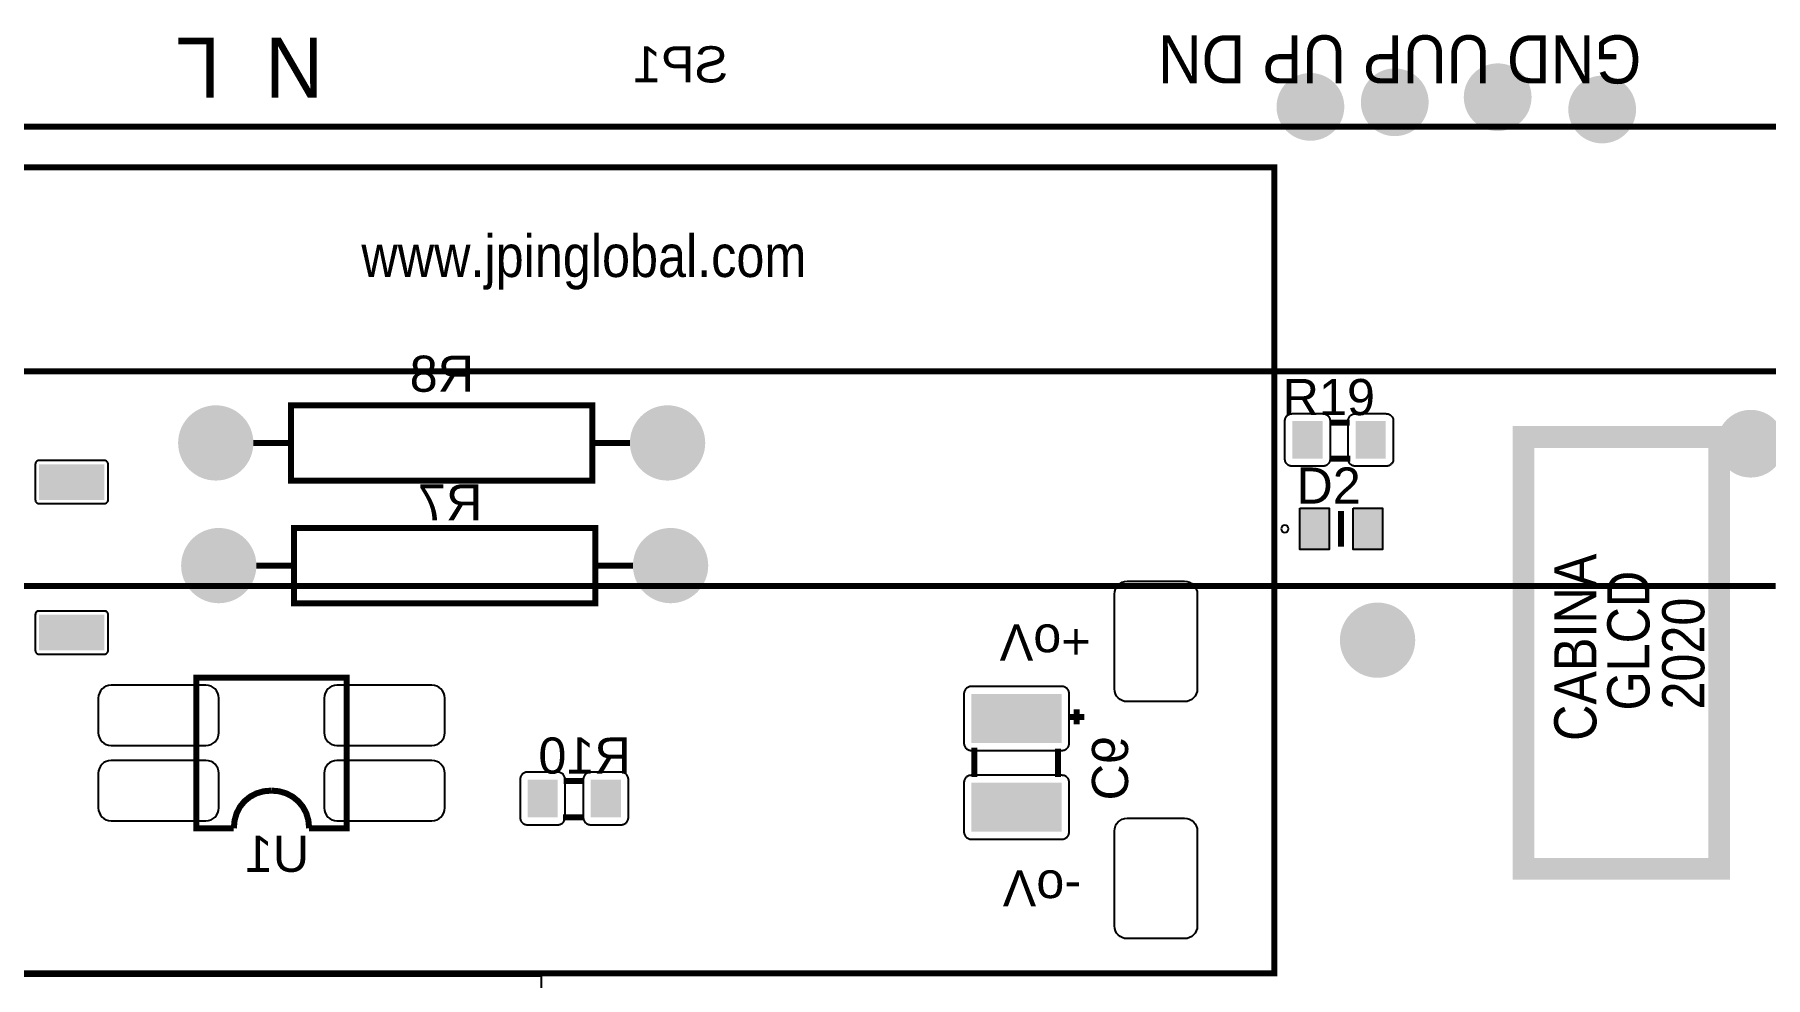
# Model space of a CAD drawing. Header units: inches. Extents: x 15 to 148, y 10 to 111.
# Drawn here: x 136.76 to 141.93, y 101.32 to 104.14 of the extents above; entities that cross this region are included whole.
import ezdxf

# ---------------------------------------------------------------- set-up
doc = ezdxf.new("R2010")
doc.units = ezdxf.units.IN
doc.header["$MEASUREMENT"] = 0
doc.layers.add('BLK_12AWG', color=7, linetype='Continuous')

# ---------------------------------------------------------------- blocks, each defined once
blk = doc.blocks.new('RPAD')
blk.add_trace([(-0.5, -0.5), (-0.5, 0.5), (0.5, -0.5), (0.5, 0.5)])
blk = doc.blocks.new('EPAD')
at = {"const_width": 0.5}
blk.add_lwpolyline([(-0.25, 0, 1), (0.25, 0, 1)], format="xyb", close=True, dxfattribs=at)
blk = doc.blocks.new('CIELEC-CFLH-V0016')
for points, const_width in [([(122.2417, 103.7368), (118.5803, 103.7368)], 0.008), ([(122.2417, 103.7368), (118.5803, 103.7368)], 0.008), ([(122.2417, 103.7368), (118.5803, 103.7368)], 0.008), ([(119.7184, 102.612), (121.7814, 102.612), (121.7814, 103.6829), (119.7184, 103.6829), (119.7184, 102.612)], 0.008), ([(119.7184, 102.612), (121.7814, 102.612), (121.7814, 103.6829), (119.7184, 103.6829), (119.7184, 102.612)], 0.008), ([(119.7184, 102.612), (121.7814, 102.612), (121.7814, 103.6829), (119.7184, 103.6829), (119.7184, 102.612)], 0.008), ([(118.6984, 103.412), (122.1236, 103.412)], 0.008), ([(118.6984, 103.412), (122.1236, 103.412)], 0.008), ([(118.6984, 103.412), (122.1236, 103.412)], 0.008), ([(120.6244, 103.2667), (121.0244, 103.2667), (121.0244, 103.3667), (120.6244, 103.3667), (120.6244, 103.2667)], 0.008), ([(120.6244, 103.2667), (121.0244, 103.2667), (121.0244, 103.3667), (120.6244, 103.3667), (120.6244, 103.2667)], 0.008), ([(120.6244, 103.2667), (121.0244, 103.2667), (121.0244, 103.3667), (120.6244, 103.3667), (120.6244, 103.2667)], 0.008), ([(119.6456, 103.3437), (119.6186, 103.3437)], 0.008), ([(119.6456, 103.3437), (119.6186, 103.3437)], 0.008), ([(119.6456, 103.3437), (119.6186, 103.3437)], 0.008), ([(119.1279, 102.7508), (119.3877, 102.7508), (119.3877, 103.3246), (119.1279, 103.3246), (119.1279, 102.7508)], 0.029), ([(119.1279, 102.7508), (119.3877, 102.7508), (119.3877, 103.3246), (119.1279, 103.3246), (119.1279, 102.7508)], 0.029), ([(119.1279, 102.7508), (119.3877, 102.7508), (119.3877, 103.3246), (119.1279, 103.3246), (119.1279, 102.7508)], 0.029), ([(120.6244, 103.3167), (120.5744, 103.3167)], 0.008), ([(120.6244, 103.3167), (120.5744, 103.3167)], 0.008), ([(120.6244, 103.3167), (120.5744, 103.3167)], 0.008), ([(121.0744, 103.3167), (121.0244, 103.3167)], 0.008), ([(121.0744, 103.3167), (121.0244, 103.3167)], 0.008), ([(121.0744, 103.3167), (121.0244, 103.3167)], 0.008), ([(119.6456, 103.2957), (119.6176, 103.2957)], 0.008), ([(119.6456, 103.2957), (119.6176, 103.2957)], 0.008), ([(119.6456, 103.2957), (119.6176, 103.2957)], 0.008), ([(119.6299, 103.2262), (119.6299, 103.1789)], 0.00787), ([(119.6299, 103.2262), (119.6299, 103.1789)], 0.00787), ([(119.6299, 103.2262), (119.6299, 103.1789)], 0.00787), ([(120.6204, 103.1037), (121.0204, 103.1037), (121.0204, 103.2037), (120.6204, 103.2037), (120.6204, 103.1037)], 0.008), ([(120.6204, 103.1037), (121.0204, 103.1037), (121.0204, 103.2037), (120.6204, 103.2037), (120.6204, 103.1037)], 0.008), ([(120.6204, 103.1037), (121.0204, 103.1037), (121.0204, 103.2037), (120.6204, 103.2037), (120.6204, 103.1037)], 0.008), ([(120.5704, 103.1537), (120.6204, 103.1537)], 0.008), ([(120.5704, 103.1537), (120.6204, 103.1537)], 0.008), ([(120.5704, 103.1537), (120.6204, 103.1537)], 0.008), ([(121.0204, 103.1537), (121.0704, 103.1537)], 0.008), ([(121.0204, 103.1537), (121.0704, 103.1537)], 0.008), ([(121.0204, 103.1537), (121.0704, 103.1537)], 0.008), ([(121.8086, 103.0872), (121.8078, 103.0952), (121.8056, 103.1027), (121.7973, 103.1152), (121.7848, 103.1235), (121.7773, 103.1258), (121.7693, 103.1266), (119.0527, 103.1266)], 0.008), ([(121.8086, 103.0872), (121.8078, 103.0952), (121.8056, 103.1027), (121.7973, 103.1152), (121.7848, 103.1235), (121.7773, 103.1258), (121.7693, 103.1266), (119.0527, 103.1266)], 0.008), ([(121.8086, 103.0872), (121.8078, 103.0952), (121.8056, 103.1027), (121.7973, 103.1152), (121.7848, 103.1235), (121.7773, 103.1258), (121.7693, 103.1266), (119.0527, 103.1266)], 0.008), ([(121.0004, 102.8047), (120.9504, 102.8047), (120.9504, 103.0047), (121.1504, 103.0047), (121.1504, 102.8047), (121.1004, 102.8047)], 0.008), ([(121.0004, 102.8047), (120.9504, 102.8047), (120.9504, 103.0047), (121.1504, 103.0047), (121.1504, 102.8047), (121.1004, 102.8047)], 0.008), ([(121.0004, 102.8047), (120.9504, 102.8047), (120.9504, 103.0047), (121.1504, 103.0047), (121.1504, 102.8047), (121.1004, 102.8047)], 0.008), ([(119.9909, 102.9526), (119.9709, 102.9526)], 0.008), ([(119.9909, 102.9526), (119.9709, 102.9526)], 0.008), ([(119.9909, 102.9526), (119.9709, 102.9526)], 0.008), ([(119.9809, 102.9426), (119.9809, 102.9626)], 0.008), ([(119.9809, 102.9426), (119.9809, 102.9626)], 0.008), ([(119.9809, 102.9426), (119.9809, 102.9626)], 0.008), ([(120.0059, 102.8726), (120.0059, 102.9106)], 0.008), ([(120.0059, 102.8726), (120.0059, 102.9106)], 0.008), ([(120.0059, 102.8726), (120.0059, 102.9106)], 0.008), ([(120.1169, 102.8726), (120.1169, 102.9116)], 0.008), ([(120.1169, 102.8726), (120.1169, 102.9116)], 0.008), ([(120.1169, 102.8726), (120.1169, 102.9116)], 0.008), ([(120.6353, 102.8673), (120.6623, 102.8673)], 0.008), ([(120.6353, 102.8673), (120.6623, 102.8673)], 0.008), ([(120.6353, 102.8673), (120.6623, 102.8673)], 0.008), ([(121.0504, 102.8547), (121.0402, 102.8538), (121.0307, 102.851), (121.0222, 102.8465), (121.0149, 102.8406), (121.0088, 102.8333), (121.0042, 102.8248), (121.0014, 102.8152), (121.0004, 102.8047)], 0.008), ([(121.0504, 102.8547), (121.0402, 102.8538), (121.0307, 102.851), (121.0222, 102.8465), (121.0149, 102.8406), (121.0088, 102.8333), (121.0042, 102.8248), (121.0014, 102.8152), (121.0004, 102.8047)], 0.008), ([(121.0504, 102.8547), (121.0402, 102.8538), (121.0307, 102.851), (121.0222, 102.8465), (121.0149, 102.8406), (121.0088, 102.8333), (121.0042, 102.8248), (121.0014, 102.8152), (121.0004, 102.8047)], 0.008), ([(121.0504, 102.8547), (121.0608, 102.8538), (121.0704, 102.851), (121.0789, 102.8465), (121.0862, 102.8406), (121.0922, 102.8333), (121.0966, 102.8248), (121.0994, 102.8152), (121.1004, 102.8047)], 0.008), ([(121.0504, 102.8547), (121.0608, 102.8538), (121.0704, 102.851), (121.0789, 102.8465), (121.0862, 102.8406), (121.0922, 102.8333), (121.0966, 102.8248), (121.0994, 102.8152), (121.1004, 102.8047)], 0.008), ([(121.0504, 102.8547), (121.0608, 102.8538), (121.0704, 102.851), (121.0789, 102.8465), (121.0862, 102.8406), (121.0922, 102.8333), (121.0966, 102.8248), (121.0994, 102.8152), (121.1004, 102.8047)], 0.008), ([(120.6353, 102.8193), (120.6633, 102.8193)], 0.008), ([(120.6353, 102.8193), (120.6633, 102.8193)], 0.008), ([(120.6353, 102.8193), (120.6633, 102.8193)], 0.008)]:
    blk.add_lwpolyline(points, dxfattribs=dict(const_width=const_width))
for points in [[(119.6106, 103.3557), (119.5706, 103.3557), (119.5695, 103.3556), (119.5685, 103.3555), (119.5676, 103.3552), (119.5666, 103.3549), (119.5658, 103.3545), (119.5649, 103.354), (119.5642, 103.3534), (119.5635, 103.3528), (119.5628, 103.3521), (119.5623, 103.3513), (119.5618, 103.3505), (119.5613, 103.3496), (119.561, 103.3487), (119.5608, 103.3477), (119.5606, 103.3467), (119.5606, 103.3457), (119.5606, 103.2957), (119.5606, 103.2946), (119.5608, 103.2936), (119.561, 103.2927), (119.5613, 103.2917), (119.5618, 103.2909), (119.5623, 103.29), (119.5628, 103.2893), (119.5635, 103.2886), (119.5642, 103.2879), (119.5649, 103.2873), (119.5658, 103.2869), (119.5666, 103.2864), (119.5676, 103.2861), (119.5685, 103.2859), (119.5695, 103.2857), (119.5706, 103.2857), (119.6106, 103.2857), (119.6116, 103.2857), (119.6126, 103.2859), (119.6136, 103.2861), (119.6145, 103.2864), (119.6154, 103.2869), (119.6162, 103.2873), (119.617, 103.2879), (119.6177, 103.2886), (119.6183, 103.2893), (119.6189, 103.29), (119.6194, 103.2909), (119.6198, 103.2917), (119.6201, 103.2927), (119.6204, 103.2936), (119.6205, 103.2946), (119.6206, 103.2957), (119.6206, 103.3457), (119.6205, 103.3467), (119.6204, 103.3477), (119.6201, 103.3487), (119.6198, 103.3496), (119.6194, 103.3505), (119.6189, 103.3513), (119.6183, 103.3521), (119.6177, 103.3528), (119.617, 103.3534), (119.6162, 103.354), (119.6154, 103.3545), (119.6145, 103.3549), (119.6136, 103.3552), (119.6126, 103.3555), (119.6116, 103.3556), (119.6106, 103.3557)], [(119.6946, 103.3557), (119.6546, 103.3557), (119.6535, 103.3556), (119.6525, 103.3555), (119.6516, 103.3552), (119.6506, 103.3549), (119.6498, 103.3545), (119.6489, 103.354), (119.6482, 103.3534), (119.6475, 103.3528), (119.6468, 103.3521), (119.6463, 103.3513), (119.6458, 103.3505), (119.6453, 103.3496), (119.645, 103.3487), (119.6448, 103.3477), (119.6446, 103.3467), (119.6446, 103.3457), (119.6446, 103.2957), (119.6446, 103.2946), (119.6448, 103.2936), (119.645, 103.2927), (119.6453, 103.2917), (119.6458, 103.2909), (119.6463, 103.29), (119.6468, 103.2893), (119.6475, 103.2886), (119.6482, 103.2879), (119.6489, 103.2873), (119.6498, 103.2869), (119.6506, 103.2864), (119.6516, 103.2861), (119.6525, 103.2859), (119.6535, 103.2857), (119.6546, 103.2857), (119.6946, 103.2857), (119.6956, 103.2857), (119.6966, 103.2859), (119.6976, 103.2861), (119.6985, 103.2864), (119.6994, 103.2869), (119.7002, 103.2873), (119.701, 103.2879), (119.7017, 103.2886), (119.7023, 103.2893), (119.7029, 103.29), (119.7034, 103.2909), (119.7038, 103.2917), (119.7041, 103.2927), (119.7044, 103.2936), (119.7045, 103.2946), (119.7046, 103.2957), (119.7046, 103.3457), (119.7045, 103.3467), (119.7044, 103.3477), (119.7041, 103.3487), (119.7038, 103.3496), (119.7034, 103.3505), (119.7029, 103.3513), (119.7023, 103.3521), (119.7017, 103.3528), (119.701, 103.3534), (119.7002, 103.354), (119.6994, 103.3545), (119.6985, 103.3549), (119.6976, 103.3552), (119.6966, 103.3555), (119.6956, 103.3556), (119.6946, 103.3557)], [(121.2674, 103.2411), (121.2674, 103.2883), (121.2675, 103.2894), (121.2678, 103.2903), (121.2683, 103.2912), (121.2689, 103.2919), (121.2696, 103.2925), (121.2705, 103.293), (121.2714, 103.2932), (121.2724, 103.2933), (121.3591, 103.2933), (121.3601, 103.2932), (121.361, 103.293), (121.3619, 103.2925), (121.3626, 103.2919), (121.3632, 103.2912), (121.3637, 103.2903), (121.364, 103.2894), (121.3641, 103.2883), (121.3641, 103.2411), (121.364, 103.2401), (121.3637, 103.2391), (121.3632, 103.2383), (121.3626, 103.2375), (121.3619, 103.2369), (121.361, 103.2365), (121.3601, 103.2362), (121.3591, 103.2361), (121.2724, 103.2361), (121.2714, 103.2362), (121.2705, 103.2365), (121.2696, 103.2369), (121.2689, 103.2375), (121.2683, 103.2383), (121.2678, 103.2391), (121.2675, 103.2401), (121.2674, 103.2411)], [(119.614, 103.2301), (119.575, 103.2301), (119.575, 103.1751), (119.614, 103.1751), (119.614, 103.2301)], [(119.6849, 103.2301), (119.6459, 103.2301), (119.6459, 103.1751), (119.6849, 103.1751), (119.6849, 103.2301)], [(119.8379, 102.9729), (119.9139, 102.9729), (119.9174, 102.9733), (119.9206, 102.9743), (119.9235, 102.9758), (119.926, 102.9779), (119.928, 102.9804), (119.9296, 102.9833), (119.9305, 102.9865), (119.9309, 102.9899), (119.9309, 103.1159), (119.9305, 103.1194), (119.9296, 103.1226), (119.928, 103.1255), (119.926, 103.128), (119.9235, 103.1301), (119.9206, 103.1316), (119.9174, 103.1326), (119.9139, 103.1329), (119.8379, 103.1329), (119.8344, 103.1326), (119.8312, 103.1316), (119.8283, 103.1301), (119.8258, 103.128), (119.8237, 103.1255), (119.8222, 103.1226), (119.8212, 103.1194), (119.8209, 103.1159), (119.8209, 102.9899), (119.8212, 102.9865), (119.8222, 102.9833), (119.8237, 102.9804), (119.8258, 102.9779), (119.8283, 102.9758), (119.8312, 102.9743), (119.8344, 102.9733), (119.8379, 102.9729)], [(121.2674, 103.0411), (121.2674, 103.0883), (121.2675, 103.0894), (121.2678, 103.0903), (121.2683, 103.0912), (121.2689, 103.0919), (121.2696, 103.0925), (121.2705, 103.093), (121.2714, 103.0932), (121.2724, 103.0933), (121.3591, 103.0933), (121.3601, 103.0932), (121.361, 103.093), (121.3619, 103.0925), (121.3626, 103.0919), (121.3632, 103.0912), (121.3637, 103.0903), (121.364, 103.0894), (121.3641, 103.0883), (121.3641, 103.0411), (121.364, 103.0401), (121.3637, 103.0391), (121.3632, 103.0383), (121.3626, 103.0375), (121.3619, 103.0369), (121.361, 103.0365), (121.3601, 103.0362), (121.3591, 103.0361), (121.2724, 103.0361), (121.2714, 103.0362), (121.2705, 103.0365), (121.2696, 103.0369), (121.2689, 103.0375), (121.2683, 103.0383), (121.2678, 103.0391), (121.2675, 103.0401), (121.2674, 103.0411)], [(119.9909, 102.9181), (119.9909, 102.9831), (119.991, 102.9841), (119.9911, 102.9851), (119.9914, 102.9861), (119.9917, 102.987), (119.9921, 102.9879), (119.9926, 102.9887), (119.9932, 102.9895), (119.9938, 102.9902), (119.9945, 102.9908), (119.9953, 102.9914), (119.9961, 102.9919), (119.997, 102.9923), (119.9979, 102.9926), (119.9989, 102.9929), (119.9999, 102.993), (120.0009, 102.9931), (120.1209, 102.9931), (120.122, 102.993), (120.123, 102.9929), (120.1239, 102.9926), (120.1249, 102.9923), (120.1257, 102.9919), (120.1266, 102.9914), (120.1273, 102.9908), (120.128, 102.9902), (120.1287, 102.9895), (120.1292, 102.9887), (120.1297, 102.9879), (120.1302, 102.987), (120.1305, 102.9861), (120.1307, 102.9851), (120.1309, 102.9841), (120.1309, 102.9831), (120.1309, 102.9181), (120.1309, 102.917), (120.1307, 102.916), (120.1305, 102.9151), (120.1302, 102.9142), (120.1297, 102.9133), (120.1292, 102.9125), (120.1287, 102.9117), (120.128, 102.911), (120.1273, 102.9103), (120.1266, 102.9098), (120.1257, 102.9093), (120.1249, 102.9089), (120.1239, 102.9085), (120.123, 102.9083), (120.122, 102.9081), (120.1209, 102.9081), (120.0009, 102.9081), (119.9999, 102.9081), (119.9989, 102.9083), (119.9979, 102.9085), (119.997, 102.9089), (119.9961, 102.9093), (119.9953, 102.9098), (119.9945, 102.9103), (119.9938, 102.911), (119.9932, 102.9117), (119.9926, 102.9125), (119.9921, 102.9133), (119.9917, 102.9142), (119.9914, 102.9151), (119.9911, 102.916), (119.991, 102.917), (119.9909, 102.9181)], [(120.8204, 102.9317), (120.8204, 102.9777), (120.8207, 102.9812), (120.8217, 102.9844), (120.8232, 102.9873), (120.8253, 102.9898), (120.8278, 102.9919), (120.8307, 102.9934), (120.8339, 102.9944), (120.8374, 102.9947), (120.9634, 102.9947), (120.9668, 102.9944), (120.97, 102.9934), (120.9729, 102.9919), (120.9754, 102.9898), (120.9775, 102.9873), (120.979, 102.9844), (120.98, 102.9812), (120.9804, 102.9777), (120.9804, 102.9317), (120.98, 102.9282), (120.979, 102.925), (120.9775, 102.9221), (120.9754, 102.9196), (120.9729, 102.9176), (120.97, 102.916), (120.9668, 102.9151), (120.9634, 102.9147), (120.8374, 102.9147), (120.8339, 102.9151), (120.8307, 102.916), (120.8278, 102.9176), (120.8253, 102.9196), (120.8232, 102.9221), (120.8217, 102.925), (120.8207, 102.9282), (120.8204, 102.9317)], [(121.1204, 102.9317), (121.1204, 102.9777), (121.1207, 102.9812), (121.1217, 102.9844), (121.1232, 102.9873), (121.1253, 102.9898), (121.1278, 102.9919), (121.1307, 102.9934), (121.1339, 102.9944), (121.1374, 102.9947), (121.2634, 102.9947), (121.2668, 102.9944), (121.27, 102.9934), (121.2729, 102.9919), (121.2754, 102.9898), (121.2775, 102.9873), (121.279, 102.9844), (121.28, 102.9812), (121.2804, 102.9777), (121.2804, 102.9317), (121.28, 102.9282), (121.279, 102.925), (121.2775, 102.9221), (121.2754, 102.9196), (121.2729, 102.9176), (121.27, 102.916), (121.2668, 102.9151), (121.2634, 102.9147), (121.1374, 102.9147), (121.1339, 102.9151), (121.1307, 102.916), (121.1278, 102.9176), (121.1253, 102.9196), (121.1232, 102.9221), (121.1217, 102.925), (121.1207, 102.9282), (121.1204, 102.9317)], [(120.8204, 102.8317), (120.8204, 102.8777), (120.8207, 102.8812), (120.8217, 102.8844), (120.8232, 102.8873), (120.8253, 102.8898), (120.8278, 102.8919), (120.8307, 102.8934), (120.8339, 102.8944), (120.8374, 102.8947), (120.9634, 102.8947), (120.9668, 102.8944), (120.97, 102.8934), (120.9729, 102.8919), (120.9754, 102.8898), (120.9775, 102.8873), (120.979, 102.8844), (120.98, 102.8812), (120.9804, 102.8777), (120.9804, 102.8317), (120.98, 102.8282), (120.979, 102.825), (120.9775, 102.8221), (120.9754, 102.8196), (120.9729, 102.8176), (120.97, 102.816), (120.9668, 102.8151), (120.9634, 102.8147), (120.8374, 102.8147), (120.8339, 102.8151), (120.8307, 102.816), (120.8278, 102.8176), (120.8253, 102.8196), (120.8232, 102.8221), (120.8217, 102.825), (120.8207, 102.8282), (120.8204, 102.8317)], [(121.1204, 102.8317), (121.1204, 102.8777), (121.1207, 102.8812), (121.1217, 102.8844), (121.1232, 102.8873), (121.1253, 102.8898), (121.1278, 102.8919), (121.1307, 102.8934), (121.1339, 102.8944), (121.1374, 102.8947), (121.2634, 102.8947), (121.2668, 102.8944), (121.27, 102.8934), (121.2729, 102.8919), (121.2754, 102.8898), (121.2775, 102.8873), (121.279, 102.8844), (121.28, 102.8812), (121.2804, 102.8777), (121.2804, 102.8317), (121.28, 102.8282), (121.279, 102.825), (121.2775, 102.8221), (121.2754, 102.8196), (121.2729, 102.8176), (121.27, 102.816), (121.2668, 102.8151), (121.2634, 102.8147), (121.1374, 102.8147), (121.1339, 102.8151), (121.1307, 102.816), (121.1278, 102.8176), (121.1253, 102.8196), (121.1232, 102.8221), (121.1217, 102.825), (121.1207, 102.8282), (121.1204, 102.8317)], [(119.9909, 102.8001), (119.9909, 102.8651), (119.991, 102.8661), (119.9911, 102.8671), (119.9914, 102.8681), (119.9917, 102.869), (119.9921, 102.8699), (119.9926, 102.8707), (119.9932, 102.8715), (119.9938, 102.8722), (119.9945, 102.8728), (119.9953, 102.8734), (119.9961, 102.8739), (119.997, 102.8743), (119.9979, 102.8746), (119.9989, 102.8749), (119.9999, 102.875), (120.0009, 102.8751), (120.1209, 102.8751), (120.122, 102.875), (120.123, 102.8749), (120.1239, 102.8746), (120.1249, 102.8743), (120.1257, 102.8739), (120.1266, 102.8734), (120.1273, 102.8728), (120.128, 102.8722), (120.1287, 102.8715), (120.1292, 102.8707), (120.1297, 102.8699), (120.1302, 102.869), (120.1305, 102.8681), (120.1307, 102.8671), (120.1309, 102.8661), (120.1309, 102.8651), (120.1309, 102.8001), (120.1309, 102.799), (120.1307, 102.798), (120.1305, 102.7971), (120.1302, 102.7962), (120.1297, 102.7953), (120.1292, 102.7945), (120.1287, 102.7937), (120.128, 102.793), (120.1273, 102.7923), (120.1266, 102.7918), (120.1257, 102.7913), (120.1249, 102.7909), (120.1239, 102.7905), (120.123, 102.7903), (120.122, 102.7901), (120.1209, 102.7901), (120.0009, 102.7901), (119.9999, 102.7901), (119.9989, 102.7903), (119.9979, 102.7905), (119.997, 102.7909), (119.9961, 102.7913), (119.9953, 102.7918), (119.9945, 102.7923), (119.9938, 102.793), (119.9932, 102.7937), (119.9926, 102.7945), (119.9921, 102.7953), (119.9917, 102.7962), (119.9914, 102.7971), (119.9911, 102.798), (119.991, 102.799), (119.9909, 102.8001)], [(120.5863, 102.8793), (120.6263, 102.8793), (120.6274, 102.8792), (120.6284, 102.8791), (120.6293, 102.8788), (120.6303, 102.8785), (120.6311, 102.8781), (120.632, 102.8776), (120.6327, 102.877), (120.6334, 102.8764), (120.6341, 102.8757), (120.6346, 102.8749), (120.6351, 102.8741), (120.6355, 102.8732), (120.6359, 102.8723), (120.6361, 102.8713), (120.6363, 102.8703), (120.6363, 102.8693), (120.6363, 102.8193), (120.6363, 102.8182), (120.6361, 102.8172), (120.6359, 102.8163), (120.6355, 102.8154), (120.6351, 102.8145), (120.6346, 102.8137), (120.6341, 102.8129), (120.6334, 102.8122), (120.6327, 102.8115), (120.632, 102.811), (120.6311, 102.8105), (120.6303, 102.8101), (120.6293, 102.8097), (120.6284, 102.8095), (120.6274, 102.8093), (120.6263, 102.8093), (120.5863, 102.8093), (120.5853, 102.8093), (120.5843, 102.8095), (120.5833, 102.8097), (120.5824, 102.8101), (120.5815, 102.8105), (120.5807, 102.811), (120.5799, 102.8115), (120.5792, 102.8122), (120.5786, 102.8129), (120.578, 102.8137), (120.5775, 102.8145), (120.5771, 102.8154), (120.5768, 102.8163), (120.5765, 102.8172), (120.5764, 102.8182), (120.5763, 102.8193), (120.5763, 102.8693), (120.5764, 102.8703), (120.5765, 102.8713), (120.5768, 102.8723), (120.5771, 102.8732), (120.5775, 102.8741), (120.578, 102.8749), (120.5786, 102.8757), (120.5792, 102.8764), (120.5799, 102.877), (120.5807, 102.8776), (120.5815, 102.8781), (120.5824, 102.8785), (120.5833, 102.8788), (120.5843, 102.8791), (120.5853, 102.8792), (120.5863, 102.8793)], [(120.6703, 102.8793), (120.7103, 102.8793), (120.7114, 102.8792), (120.7124, 102.8791), (120.7133, 102.8788), (120.7143, 102.8785), (120.7151, 102.8781), (120.716, 102.8776), (120.7167, 102.877), (120.7174, 102.8764), (120.7181, 102.8757), (120.7186, 102.8749), (120.7191, 102.8741), (120.7195, 102.8732), (120.7199, 102.8723), (120.7201, 102.8713), (120.7203, 102.8703), (120.7203, 102.8693), (120.7203, 102.8193), (120.7203, 102.8182), (120.7201, 102.8172), (120.7199, 102.8163), (120.7195, 102.8154), (120.7191, 102.8145), (120.7186, 102.8137), (120.7181, 102.8129), (120.7174, 102.8122), (120.7167, 102.8115), (120.716, 102.811), (120.7151, 102.8105), (120.7143, 102.8101), (120.7133, 102.8097), (120.7124, 102.8095), (120.7114, 102.8093), (120.7103, 102.8093), (120.6703, 102.8093), (120.6693, 102.8093), (120.6683, 102.8095), (120.6673, 102.8097), (120.6664, 102.8101), (120.6655, 102.8105), (120.6647, 102.811), (120.6639, 102.8115), (120.6632, 102.8122), (120.6626, 102.8129), (120.662, 102.8137), (120.6615, 102.8145), (120.6611, 102.8154), (120.6608, 102.8163), (120.6605, 102.8172), (120.6604, 102.8182), (120.6603, 102.8193), (120.6603, 102.8693), (120.6604, 102.8703), (120.6605, 102.8713), (120.6608, 102.8723), (120.6611, 102.8732), (120.6615, 102.8741), (120.662, 102.8749), (120.6626, 102.8757), (120.6632, 102.8764), (120.6639, 102.877), (120.6647, 102.8776), (120.6655, 102.8781), (120.6664, 102.8785), (120.6673, 102.8788), (120.6683, 102.8791), (120.6693, 102.8792), (120.6703, 102.8793)], [(119.8379, 102.658), (119.9139, 102.658), (119.9174, 102.6583), (119.9206, 102.6593), (119.9235, 102.6608), (119.926, 102.6629), (119.928, 102.6654), (119.9296, 102.6683), (119.9305, 102.6715), (119.9309, 102.675), (119.9309, 102.801), (119.9305, 102.8045), (119.9296, 102.8077), (119.928, 102.8106), (119.926, 102.8131), (119.9235, 102.8151), (119.9206, 102.8167), (119.9174, 102.8177), (119.9139, 102.818), (119.8379, 102.818), (119.8344, 102.8177), (119.8312, 102.8167), (119.8283, 102.8151), (119.8258, 102.8131), (119.8237, 102.8106), (119.8222, 102.8077), (119.8212, 102.8045), (119.8209, 102.801), (119.8209, 102.675), (119.8212, 102.6715), (119.8222, 102.6683), (119.8237, 102.6654), (119.8258, 102.6629), (119.8283, 102.6608), (119.8312, 102.6593), (119.8344, 102.6583), (119.8379, 102.658)]]:
    blk.add_lwpolyline(points, close=True)
blk.add_lwpolyline([(121.7511, 102.3796), (120.6918, 102.3796), (120.6918, 102.6083), (121.7511, 102.6083), (121.7511, 102.3796)])
blk.add_circle((119.7047, 103.2026), 0.00492)
blk.add_circle((119.7047, 103.2026), 0.00492)
blk.add_circle((119.7047, 103.2026), 0.00492)
for name, p, xscale, yscale in [('EPAD', (119.2832, 103.7598), 0.09, 0.09), ('EPAD', (119.422, 103.7761), 0.09, 0.09), ('EPAD', (119.5587, 103.7694), 0.09, 0.09), ('EPAD', (119.6707, 103.7633), 0.09, 0.09), ('EPAD', (120.5244, 103.3167), 0.1, 0.1), ('EPAD', (121.1244, 103.3167), 0.1, 0.1), ('EPAD', (119.0859, 103.3157), 0.09, 0.09), ('RPAD', (119.5906, 103.3207), 0.04, 0.05), ('RPAD', (119.6746, 103.3207), 0.04, 0.05), ('RPAD', (119.5945, 103.2026), 0.039, 0.055), ('RPAD', (119.6654, 103.2026), 0.039, 0.055), ('EPAD', (120.5204, 103.1537), 0.1, 0.1), ('EPAD', (121.1204, 103.1537), 0.1, 0.1), ('EPAD', (119.5815, 103.0546), 0.1, 0.1), ('RPAD', (120.6063, 102.8443), 0.04, 0.05), ('RPAD', (120.6903, 102.8443), 0.04, 0.05)]:
    blk.add_blockref(name, p, dxfattribs=dict(xscale=xscale, yscale=yscale))
at = {"rotation": 90}
for p, xscale, yscale in [((121.3158, 103.2647), 0.047244, 0.086614), ((121.3158, 103.0647), 0.047244, 0.086614), ((120.0609, 102.9506), 0.065, 0.12), ((120.0609, 102.8326), 0.065, 0.12)]:
    blk.add_blockref('RPAD', p, dxfattribs=dict(at, xscale=xscale, yscale=yscale))
at = {"text_generation_flag": 2}
for s, height, rotation, width, p in [('GND UUP UP DN', 0.064, 180, 0.9375, (119.2312, 103.8584)), ('GND UUP UP DN', 0.064, 180, 0.9375, (119.2312, 103.8584)), ('GND UUP UP DN', 0.064, 180, 0.9375, (119.2312, 103.8584)), ('CABINA', 0.056, 270, 0.892857, (119.2909, 102.9207)), ('CABINA', 0.056, 270, 0.892857, (119.2909, 102.9207)), ('CABINA', 0.056, 270, 0.892857, (119.2909, 102.9207)), ('GLCD', 0.056, 270, 0.892857, (119.2204, 102.9611)), ('GLCD', 0.056, 270, 0.892857, (119.2204, 102.9611)), ('GLCD', 0.056, 270, 0.892857, (119.2204, 102.9611)), ('2020', 0.056, 270, 0.892857, (119.1475, 102.9624)), ('2020', 0.056, 270, 0.892857, (119.1475, 102.9624)), ('2020', 0.056, 270, 0.892857, (119.1475, 102.9624))]:
    blk.add_text(s, height=height, rotation=rotation, dxfattribs=dict(at, width=width)).set_placement(p)
blk.add_text('N  L', height=0.08, rotation=180, dxfattribs=at).set_placement((120.9816, 103.8554))
blk.add_text('N  L', height=0.08, rotation=180, dxfattribs=at).set_placement((120.9816, 103.8554))
blk.add_text('N  L', height=0.08, rotation=180, dxfattribs=at).set_placement((120.9816, 103.8554))
at = {"width": 1.041667}
for s, p in [('SP1', (120.4439, 103.7958)), ('SP1', (120.4439, 103.7958)), ('SP1', (120.4439, 103.7958)), ('R8', (120.7814, 103.3847)), ('R8', (120.7814, 103.3847)), ('R8', (120.7814, 103.3847)), ('R7', (120.7704, 103.2137)), ('R7', (120.7704, 103.2137)), ('R7', (120.7704, 103.2137)), ('R10', (120.5733, 102.8773)), ('R10', (120.5733, 102.8773)), ('R10', (120.5733, 102.8773)), ('U1', (121.0004, 102.7467)), ('U1', (121.0004, 102.7467)), ('U1', (121.0004, 102.7467))]:
    blk.add_text(s, height=0.048, dxfattribs=at).set_placement(p)
at = {"text_generation_flag": 2}
for s, height, width, p in [('www.jpinglobal.com', 0.056, 0.892857, (120.931, 103.5372)), ('www.jpinglobal.com', 0.056, 0.892857, (120.931, 103.5372)), ('www.jpinglobal.com', 0.056, 0.892857, (120.931, 103.5372)), ('R19', 0.048, 1.041667, (119.7076, 103.3537)), ('R19', 0.048, 1.041667, (119.7076, 103.3537)), ('R19', 0.048, 1.041667, (119.7076, 103.3537)), ('D2', 0.048, 1.041667, (119.6893, 103.2361)), ('D2', 0.048, 1.041667, (119.6893, 103.2361)), ('D2', 0.048, 1.041667, (119.6893, 103.2361))]:
    blk.add_text(s, height=height, dxfattribs=dict(at, width=width)).set_placement(p)
at = {"width": 1.041667}
for s, rotation, p in [('Vo+', 180, (120.0833, 103.0755)), ('Vo+', 180, (120.0833, 103.0755)), ('Vo+', 180, (120.0833, 103.0755)), ('C6', 90, (119.9609, 102.8416)), ('C6', 90, (119.9609, 102.8416)), ('C6', 90, (119.9609, 102.8416)), ('Vo-', 180, (120.0793, 102.7487)), ('Vo-', 180, (120.0793, 102.7487)), ('Vo-', 180, (120.0793, 102.7487))]:
    blk.add_text(s, height=0.048, rotation=rotation, dxfattribs=at).set_placement(p)

msp = doc.modelspace()

# ---------------------------------------------------------------- block references
at = {"layer": 'BLK_12AWG', "xscale": -2.25, "yscale": 2.25, "zscale": 2.25}
msp.add_blockref('CIELEC-CFLH-V0016', (409.832, -129.5468), dxfattribs=at)

doc.saveas('drawing.dxf')
